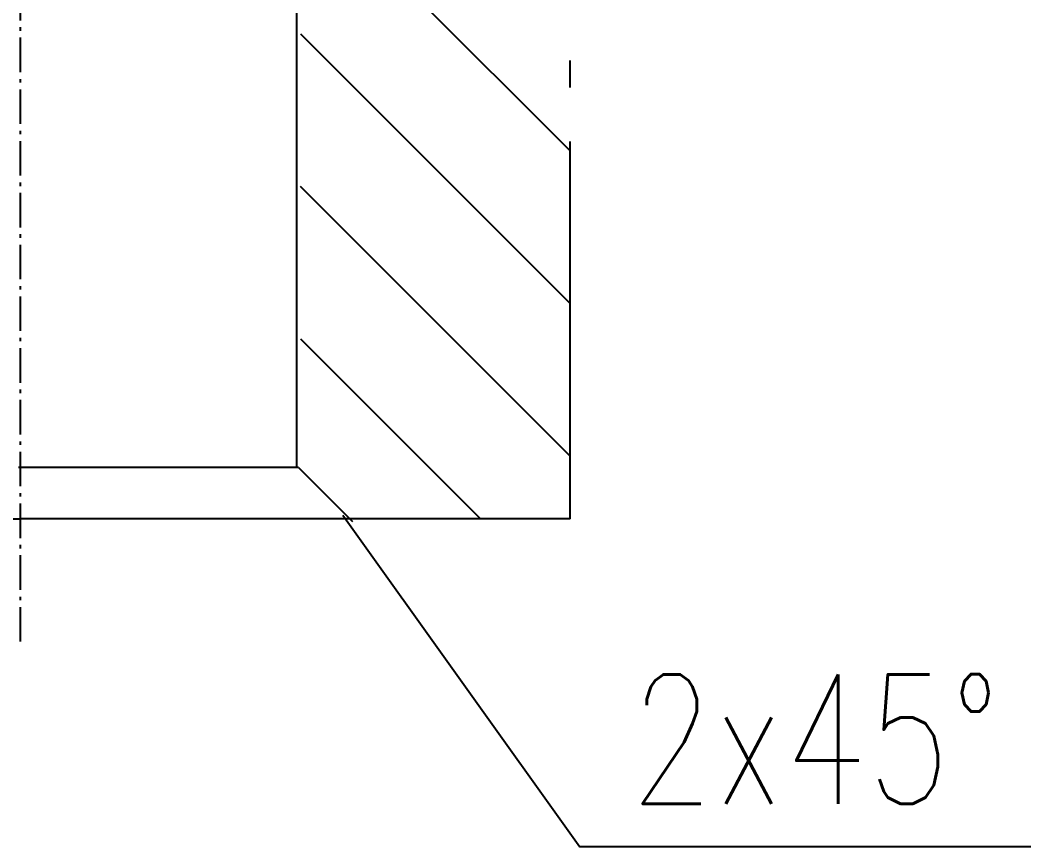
# Model space of a CAD drawing. Extents: x 1146 to 4564, y 131 to 1670.
# Drawn here: x 3685.87 to 3715.17, y 1483.61 to 1507.56 of the extents above; entities that cross this region are included whole.
import ezdxf
from ezdxf.enums import TextEntityAlignment as Align

# ---------------------------------------------------------------- set-up
doc = ezdxf.new("R2010")
doc.units = 0
doc.header["$LTSCALE"] = 2
doc.header["$MEASUREMENT"] = 0
doc.linetypes.add('CENTER', pattern=[6.25, 5, -0.5, 0.25, -0.5])
doc.linetypes.add('DASHDOT-S', pattern=[14, 10, -2, 0, -2])
doc.layers.get('0').update_dxf_attribs({"linetype": 'CONTINUOUS'})
doc.layers.get('DEFPOINTS').update_dxf_attribs({"linetype": 'CONTINUOUS'})
for name, color, linetype in [('1', 2, 'CONTINUOUS'), ('2', 4, 'CONTINUOUS'), ('4', 2, 'CENTER')]:
    doc.layers.add(name, color=color, linetype=linetype)
doc.styles.add('HZ', font='TXT.shx', dxfattribs={"width": 0.65, "bigfont": 'HZTXT.shx'})

msp = doc.modelspace()

# ---------------------------------------------------------------- linework, layer by layer
at = {"color": 7, "linetype": 'Continuous'}
msp.add_line((3695.218, 1493.222), (3702.089, 1483.611), dxfattribs=at)
at = {"layer": '1'}
for p, q in [((3701.81, 1503.773), (3693.997, 1511.588)), ((3693.997, 1507.168), (3701.81, 1499.353)), ((3701.81, 1505.612), (3701.81, 1506.394)), ((3701.81, 1493.112), (3701.81, 1504.05)), ((3701.81, 1494.933), (3693.997, 1502.748)), ((3693.997, 1498.328), (3699.211, 1493.112)), ((3715.166, 1483.611), (3702.089, 1483.611))]:
    msp.add_line(p, q, dxfattribs=at)
at = {"layer": '2'}
for p, q in [((3693.886, 1494.601), (3693.886, 1519.675)), ((3693.94, 1494.601), (3685.815, 1494.601)), ((3693.94, 1494.601), (3695.503, 1493.039)), ((3669.935, 1493.112), (3685.872, 1493.112)), ((3701.81, 1493.112), (3685.872, 1493.112))]:
    msp.add_line(p, q, dxfattribs=at)
at = {"layer": '4', "color": 1, "linetype": 'DASHDOT-S', "ltscale": 0.05}
msp.add_line((3685.873, 1489.558), (3685.874, 1524.362), dxfattribs=at)
at = {"layer": 'DEFPOINTS', "color": 0, "linetype": 'ByBlock'}
for p in [(3693.94, 1494.601), (3693.94, 1494.601), (3695.503, 1493.039)]:
    msp.add_point(p, dxfattribs=at)

# ---------------------------------------------------------------- texts
at = {"layer": '1', "style": 'HZ', "width": 0.75}
msp.add_text('2x45%%d', height=3.75, dxfattribs=at).set_placement((3708.916, 1486.736), align=Align.MIDDLE)

doc.saveas('drawing.dxf')
